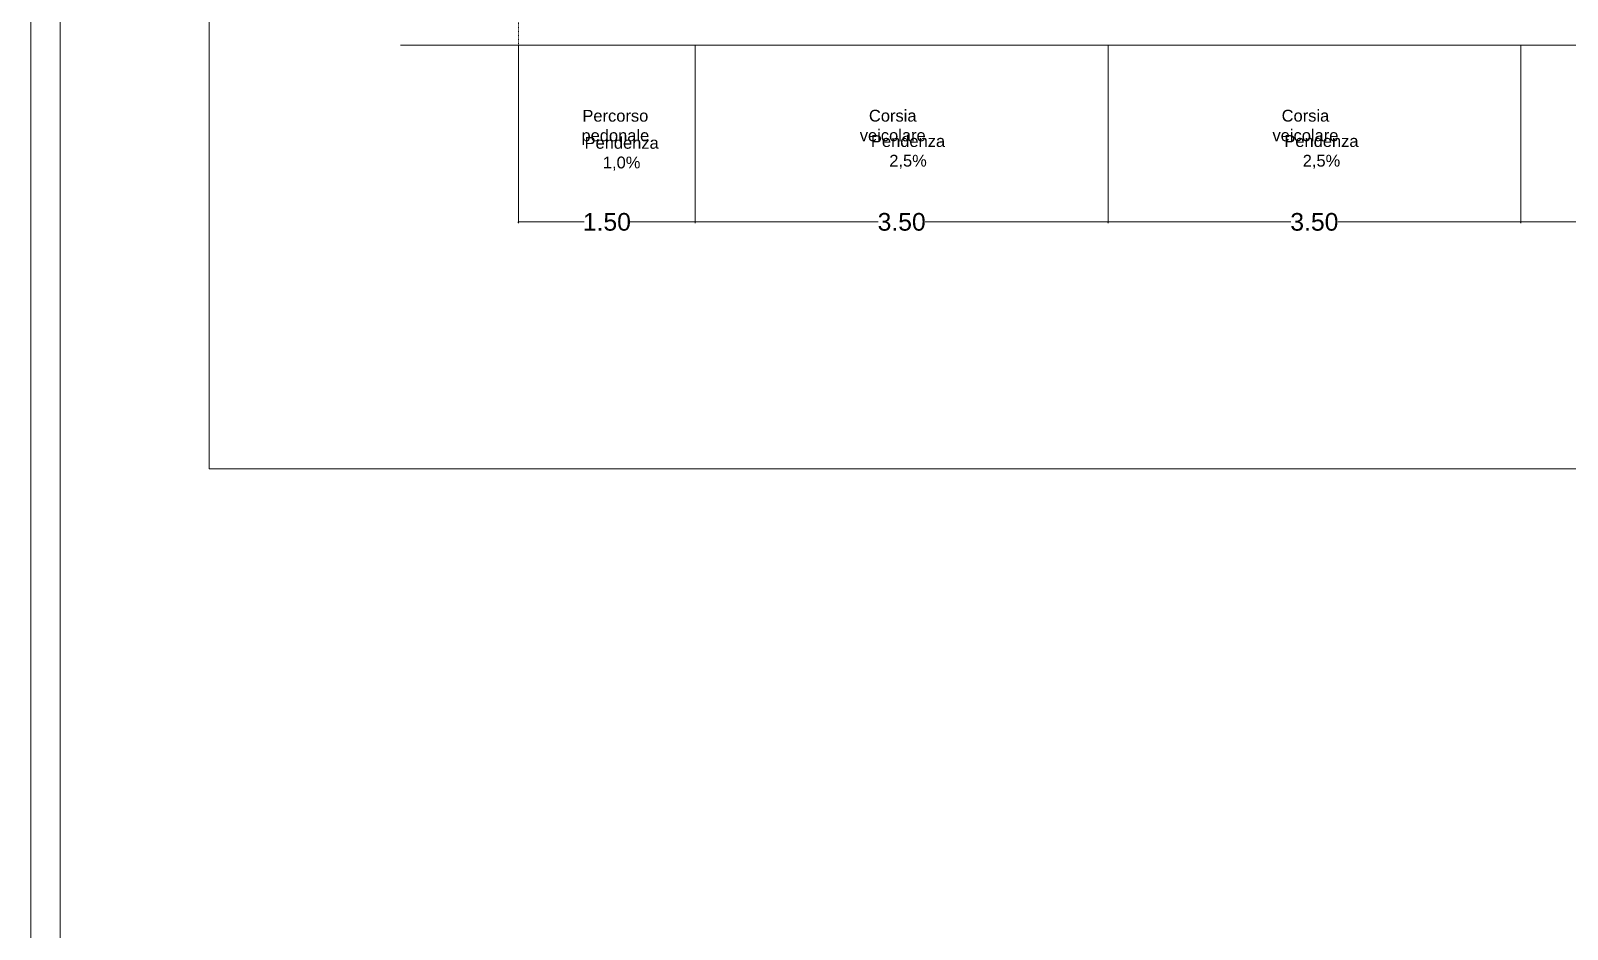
# Model space of a CAD drawing. Header units: millimetres. Extents: x 366 to 1555, y 702 to 1543.
# Drawn here: x 365.8 to 626.4, y 1170.4 to 1322.9 of the extents above; entities that cross this region are included whole.
import ezdxf

# ---------------------------------------------------------------- set-up
doc = ezdxf.new("R2010")
doc.units = ezdxf.units.MM
doc.linetypes.add('RECINZ5', pattern=[6, 2, 4])
doc.linetypes.add('TRATTEGGIATA', pattern=[19.05, 12.7, -6.35])
doc.layers.add('1_CARTIGLIO', color=7, linetype='Continuous', lineweight=9)
doc.layers.get('0').off()
doc.layers.get('0').freeze()
doc.styles.get("Standard").update_dxf_attribs({"font": 'arial.ttf'})
doc.dimstyles.get("Standard").update_dxf_attribs({"dimtxt": 0.18, "dimasz": 0.18, "dimexe": 0.18, "dimexo": 0.0625, "dimgap": 0.09, "dimtad": 0, "dimtih": 1, "dimtoh": 1, "dimdec": 4, "dimzin": 0, "dimdsep": 46, "dimtxsty": 'Standard', "dimcen": 0.09, "dimadec": 0, "dimazin": 0, "dimtfac": 1, "dimtdec": 4, "dimtofl": 0, "dimtmove": 0, "dimatfit": 3, "dimfxl": 1, "dimtolj": 1, "dimtzin": 0, "dimarcsym": 0})

# ---------------------------------------------------------------- blocks, each defined once
blk = doc.blocks.new('_Oblique')
at = {"color": 0, "linetype": 'ByBlock', "lineweight": -2}
blk.add_line((-0.5, -0.5), (0.5, 0.5), dxfattribs=at)
blk = doc.blocks.new('*D27')
at = {"layer": '1_CARTIGLIO', "color": 0, "linetype": 'RECINZ5', "lineweight": 0, "transparency": 16777216}
for p, q in [((448.52, 1320.43), (448.52, 1290.31)), ((478.52, 1320.43), (478.52, 1290.31)), ((448.52, 1290.49), (459.68, 1290.49)), ((478.52, 1290.49), (467.36, 1290.49))]:
    blk.add_line(p, q, dxfattribs=at)
at = {"layer": 'Defpoints', "color": 0, "linetype": 'RECINZ5', "transparency": 16777216}
for p in [(448.52, 1320.49), (478.52, 1320.49), (478.52, 1290.49)]:
    blk.add_point(p, dxfattribs=at)
at = {"layer": '1_CARTIGLIO', "color": 0, "linetype": 'RECINZ5', "lineweight": 0, "transparency": 16777216, "xscale": 0.18, "yscale": 0.18, "zscale": 0.18, "rotation": 180}
blk.add_blockref('_Oblique', (448.52, 1290.49), dxfattribs=at)
at = {"layer": '1_CARTIGLIO', "color": 0, "linetype": 'RECINZ5', "lineweight": 0, "transparency": 16777216, "xscale": 0.18, "yscale": 0.18, "zscale": 0.18}
blk.add_blockref('_Oblique', (478.52, 1290.49), dxfattribs=at)
at = {"layer": '1_CARTIGLIO', "color": 0, "linetype": 'RECINZ5', "transparency": 16777216, "insert": (463.52, 1290.49), "char_height": 0.18, "attachment_point": 5}
blk.add_mtext('\\A1;{\\H16.667x;1.50}', dxfattribs=at)
blk = doc.blocks.new('*D28')
at = {"layer": '1_CARTIGLIO', "color": 0, "linetype": 'RECINZ5', "lineweight": 0, "transparency": 16777216}
for p, q in [((478.52, 1320.43), (478.52, 1290.31)), ((548.52, 1320.43), (548.52, 1290.31)), ((478.52, 1290.49), (509.54, 1290.49)), ((548.52, 1290.49), (517.5, 1290.49))]:
    blk.add_line(p, q, dxfattribs=at)
at = {"layer": 'Defpoints', "color": 0, "linetype": 'RECINZ5', "transparency": 16777216}
for p in [(478.52, 1320.49), (548.52, 1320.49), (548.52, 1290.49)]:
    blk.add_point(p, dxfattribs=at)
at = {"layer": '1_CARTIGLIO', "color": 0, "linetype": 'RECINZ5', "lineweight": 0, "transparency": 16777216, "xscale": 0.18, "yscale": 0.18, "zscale": 0.18, "rotation": 180}
blk.add_blockref('_Oblique', (478.52, 1290.49), dxfattribs=at)
at = {"layer": '1_CARTIGLIO', "color": 0, "linetype": 'RECINZ5', "lineweight": 0, "transparency": 16777216, "xscale": 0.18, "yscale": 0.18, "zscale": 0.18}
blk.add_blockref('_Oblique', (548.52, 1290.49), dxfattribs=at)
at = {"layer": '1_CARTIGLIO', "color": 0, "linetype": 'RECINZ5', "transparency": 16777216, "insert": (513.52, 1290.49), "char_height": 0.18, "attachment_point": 5}
blk.add_mtext('\\A1;{\\H16.667x;3.50}', dxfattribs=at)
blk = doc.blocks.new('*D29')
at = {"layer": '1_CARTIGLIO', "color": 0, "linetype": 'RECINZ5', "lineweight": 0, "transparency": 16777216}
for p, q in [((548.52, 1320.43), (548.52, 1290.31)), ((618.52, 1320.43), (618.52, 1290.31)), ((548.52, 1290.49), (579.54, 1290.49)), ((618.52, 1290.49), (587.5, 1290.49))]:
    blk.add_line(p, q, dxfattribs=at)
at = {"layer": 'Defpoints', "color": 0, "linetype": 'RECINZ5', "transparency": 16777216}
for p in [(548.52, 1320.49), (618.52, 1320.49), (618.52, 1290.49)]:
    blk.add_point(p, dxfattribs=at)
at = {"layer": '1_CARTIGLIO', "color": 0, "linetype": 'RECINZ5', "lineweight": 0, "transparency": 16777216, "xscale": 0.18, "yscale": 0.18, "zscale": 0.18, "rotation": 180}
blk.add_blockref('_Oblique', (548.52, 1290.49), dxfattribs=at)
at = {"layer": '1_CARTIGLIO', "color": 0, "linetype": 'RECINZ5', "lineweight": 0, "transparency": 16777216, "xscale": 0.18, "yscale": 0.18, "zscale": 0.18}
blk.add_blockref('_Oblique', (618.52, 1290.49), dxfattribs=at)
at = {"layer": '1_CARTIGLIO', "color": 0, "linetype": 'RECINZ5', "transparency": 16777216, "insert": (583.52, 1290.49), "char_height": 0.18, "attachment_point": 5}
blk.add_mtext('\\A1;{\\H16.667x;3.50}', dxfattribs=at)
blk = doc.blocks.new('*D30')
at = {"layer": '1_CARTIGLIO', "color": 0, "linetype": 'RECINZ5', "lineweight": 0, "transparency": 16777216}
for p, q in [((618.52, 1320.43), (618.52, 1290.31)), ((648.52, 1320.43), (648.52, 1290.31)), ((618.52, 1290.49), (629.68, 1290.49)), ((648.52, 1290.49), (637.36, 1290.49))]:
    blk.add_line(p, q, dxfattribs=at)
at = {"layer": 'Defpoints', "color": 0, "linetype": 'RECINZ5', "transparency": 16777216}
for p in [(618.52, 1320.49), (648.52, 1320.49), (648.52, 1290.49)]:
    blk.add_point(p, dxfattribs=at)
at = {"layer": '1_CARTIGLIO', "color": 0, "linetype": 'RECINZ5', "lineweight": 0, "transparency": 16777216, "xscale": 0.18, "yscale": 0.18, "zscale": 0.18, "rotation": 180}
blk.add_blockref('_Oblique', (618.52, 1290.49), dxfattribs=at)
at = {"layer": '1_CARTIGLIO', "color": 0, "linetype": 'RECINZ5', "lineweight": 0, "transparency": 16777216, "xscale": 0.18, "yscale": 0.18, "zscale": 0.18}
blk.add_blockref('_Oblique', (648.52, 1290.49), dxfattribs=at)
at = {"layer": '1_CARTIGLIO', "color": 0, "linetype": 'RECINZ5', "transparency": 16777216, "insert": (633.52, 1290.49), "char_height": 0.18, "attachment_point": 5}
blk.add_mtext('\\A1;{\\H16.667x;1.50}', dxfattribs=at)

msp = doc.modelspace()

# ---------------------------------------------------------------- linework, layer by layer
at = {"layer": '1_CARTIGLIO'}
for points in [[(365.79901, 701.68381), (1554.79901, 701.68381), (1554.79901, 1542.68381), (365.79901, 1542.68381)], [(370.79901, 706.68381), (1549.79901, 706.68381), (1549.79901, 1537.68381), (370.79901, 1537.68381)]]:
    msp.add_lwpolyline(points, close=True, dxfattribs=at)
at = {"layer": '1_CARTIGLIO', "ltscale": 100}
msp.add_lwpolyline([(396.05656, 1521.69045), (693.71633, 1521.69045), (693.71633, 1248.5642), (396.05656, 1248.5642)], close=True, dxfattribs=at)
at = {"layer": '1_CARTIGLIO', "linetype": 'TRATTEGGIATA', "ltscale": 0.01}
msp.add_lwpolyline([(448.52268, 1320.49346), (448.52268, 1380.49346)], dxfattribs=at)
at = {"layer": '1_CARTIGLIO', "ltscale": 100}
for points in [[(448.52268, 1320.49346), (428.52268, 1320.49346)], [(478.52268, 1320.49346), (448.52268, 1320.49346)], [(478.52268, 1320.49346), (618.52266, 1320.49346)], [(618.52266, 1320.49346), (648.52266, 1320.49346)]]:
    msp.add_lwpolyline(points, dxfattribs=at)

# ---------------------------------------------------------------- texts
note = msp.add_mtext_dynamic_manual_height_columns('Percorso ', width=2.6446056, gutter_width=9.78116, heights=[0.43885, 0], dxfattribs=dict(at, insert=(458.74529, 1306.54355), char_height=2, attachment_point=5))
for column, words in zip(note.columns.linked_columns, ['pedonale']):
    column.text = words
note = msp.add_mtext_dynamic_manual_height_columns('Corsia ', width=2.6446056, gutter_width=8.73476, heights=[0.43885, 0], dxfattribs=dict(at, insert=(506.31655, 1306.84648), char_height=2, attachment_point=5))
for column, words in zip(note.columns.linked_columns, ['veicolare']):
    column.text = words
note = msp.add_mtext_dynamic_manual_height_columns('Corsia ', width=2.6446056, gutter_width=8.33775, heights=[0.43885, 0], dxfattribs=dict(at, insert=(576.51505, 1306.84648), char_height=2, attachment_point=5))
for column, words in zip(note.columns.linked_columns, ['veicolare']):
    column.text = words
note = msp.add_mtext_dynamic_manual_height_columns('Pendenza ', width=2.6446056, gutter_width=8.33113, heights=[0.43885, 0], dxfattribs=dict(at, insert=(460.53912, 1302.06392), char_height=2, attachment_point=5))
for column, words in zip(note.columns.linked_columns, ['1,0%']):
    column.text = words
note = msp.add_mtext_dynamic_manual_height_columns('Pendenza ', width=2.6446056, gutter_width=9.02439, heights=[0.43885, 0], dxfattribs=dict(at, insert=(508.76649, 1302.36685), char_height=2, attachment_point=5))
for column, words in zip(note.columns.linked_columns, ['2,5%']):
    column.text = words
note = msp.add_mtext_dynamic_manual_height_columns('Pendenza ', width=2.6446056, gutter_width=9.06161, heights=[0.43885, 0], dxfattribs=dict(at, insert=(578.87144, 1302.36685), char_height=2, attachment_point=5))
for column, words in zip(note.columns.linked_columns, ['2,5%']):
    column.text = words

# ---------------------------------------------------------------- dimensions: what is measured, and where the dimension line sits
at = {"layer": '1_CARTIGLIO', "linetype": 'RECINZ5'}
for base, p1, p2, text, picture, middle in [((478.52268, 1290.49346), (448.52268, 1320.49346), (478.52268, 1320.49346), '{\\H16.667x;1.50}', '*D27', (463.52268, 1290.49346)), ((548.52267, 1290.49346), (478.52268, 1320.49346), (548.52267, 1320.49346), '{\\H16.667x;3.50}', '*D28', (513.52267, 1290.49346)), ((618.52266, 1290.49346), (548.52267, 1320.49346), (618.52266, 1320.49346), '{\\H16.667x;3.50}', '*D29', (583.52266, 1290.49346)), ((648.52266, 1290.49346), (618.52266, 1320.49346), (648.52266, 1320.49346), '{\\H16.667x;1.50}', '*D30', (633.52266, 1290.49346))]:
    dim = msp.add_linear_dim(base=base, p1=p1, p2=p2, text=text, dimstyle='Standard', override={"dimdsep": 0, "dimblk": 'Oblique', "dimlwd": 0, "dimlwe": 0}, dxfattribs=at)
    dim.commit()
    dim.dimension.update_dxf_attribs({"geometry": picture, "text_midpoint": middle})

doc.saveas('drawing.dxf')
